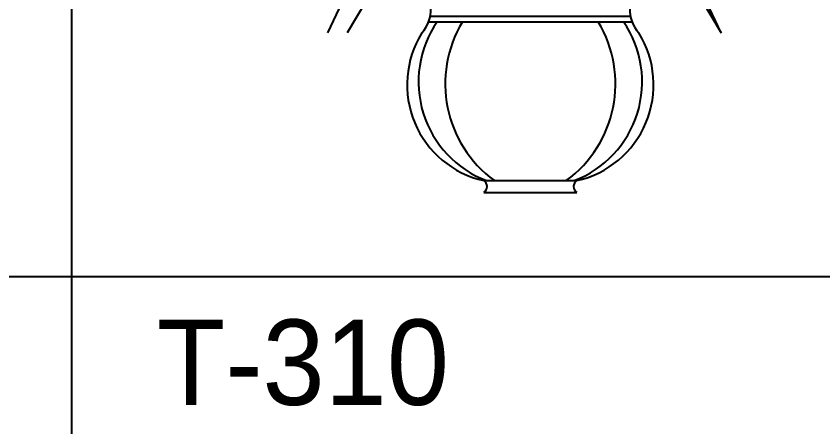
# Model space of a CAD drawing. Header units: millimetres. Extents: x 0 to 25200, y 0 to 17820.
# Drawn here: x 14389 to 15522, y 8963 to 9540 of the extents above; entities that cross this region are included whole.
import ezdxf
from ezdxf.enums import TextEntityAlignment as Align

# ---------------------------------------------------------------- set-up
doc = ezdxf.new("R2010")
doc.units = ezdxf.units.MM
doc.header["$LTSCALE"] = 100
doc.header["$MEASUREMENT"] = 0
for name, color, linetype in [('CO-TREE', 251, 'Continuous'), ('TB-FORM', 7, 'Continuous'), ('TB-TEXT', 4, 'Continuous')]:
    doc.layers.add(name, color=color, linetype=linetype)
doc.styles.add('DH-TEXT', font='')
doc.styles.get('DH-TEXT').set_extended_font_data('HY울릉도L')

# ---------------------------------------------------------------- blocks, each defined once
blk = doc.blocks.new('T-310')
at = {"layer": 'CO-TREE'}
for p, q in [((-284.1, 224.4), (-253.2, 290.4)), ((267.8, 224.4), (236.9, 290.4)), ((-230.9, 268.4), (-257, 224.4)), ((241.6, 268.4), (267.8, 224.4)), ((-142.9, 239.9), (142.9, 239.9)), ((-140.6, 247.9), (140.6, 247.9)), ((-65.3, 16.8), (65.3, 16.8)), ((-65.3, 0), (65.3, 0))]:
    blk.add_line(p, q, dxfattribs=at)
for centre, radius, start, end in [((-190.8, 258), 51.2, 318.897, 42.7402), ((190.8, 258), 51.2, 137.2598, 221.103), ((-8.4, 155.6), 148.6, 145.442, 249.1032), ((49.3, 152.9), 168.8, 149.0101, 233.7555), ((-49.3, 152.9), 168.8, 306.2445, 30.9899), ((8.4, 155.6), 148.6, 290.8968, 34.558), ((-34.8, 151.5), 138.2, 148.2286, 257.215), ((34.8, 151.5), 138.2, 282.785, 31.7714), ((-70.6, 8.4), 9.91, 302.1412, 57.8588), ((70.6, 8.4), 9.91, 122.1412, 237.8588)]:
    blk.add_arc(centre, radius, start, end, dxfattribs=at)

msp = doc.modelspace()

# ---------------------------------------------------------------- linework, layer by layer
at = {"layer": 'TB-FORM', "color": 251}
for p, q in [((14466.7, 14214), (14466.7, 510)), ((24600, 9174), (13200, 9174))]:
    msp.add_line(p, q, dxfattribs=at)

# ---------------------------------------------------------------- block references
at = {"layer": 'CO-TREE'}
msp.add_blockref('T-310', (15110.9, 9292.4), dxfattribs=at)

# ---------------------------------------------------------------- texts
at = {"layer": 'TB-TEXT', "style": 'DH-TEXT'}
msp.add_text('T-310', height=120, dxfattribs=at).set_placement((14586.7, 9054), align=Align.MIDDLE_LEFT)

doc.saveas('drawing.dxf')
